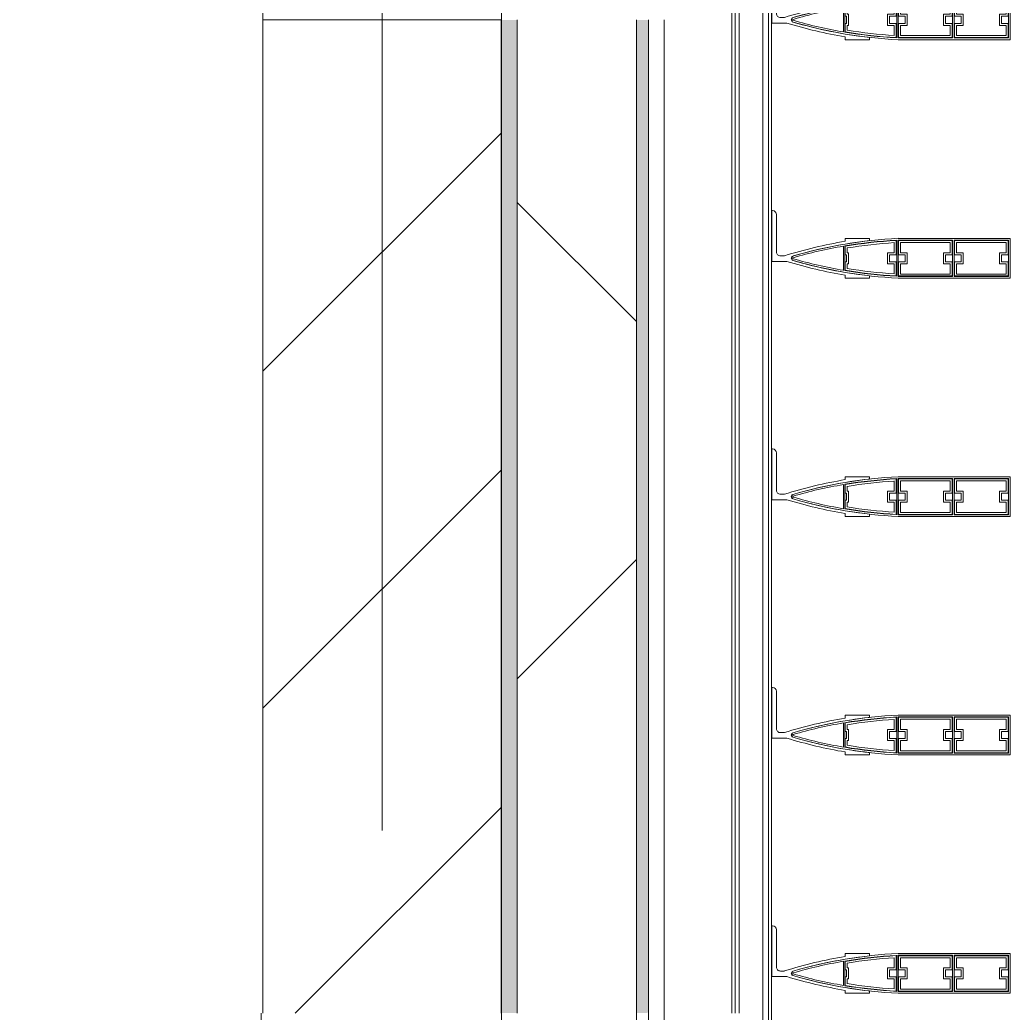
# Model space of a CAD drawing. Header units: millimetres. Extents: x 48966 to 155647, y -43515 to 26217.
# Drawn here: x 128476 to 129722, y -26883 to -25633 of the extents above; entities that cross this region are included whole.
import ezdxf

# ---------------------------------------------------------------- set-up
doc = ezdxf.new("R2010")
doc.units = ezdxf.units.MM
doc.linetypes.add('Осевые', pattern=[6350, 1270, -952.5, 3175, -952.5])
doc.linetypes.add('Сверху', pattern=[793.75, 476.25, -317.5])
for name, color, linetype, lineweight in [('Обобщенные модели', 7, 'Continuous', 9), ('Обобщенные модели-1', 7, 'Continuous', 18), ('Общие ребра', 7, 'Continuous', 9), ('Окна', 7, 'Continuous', 9), ('Окна-2', 7, 'Сверху', 9), ('Оси-2', 7, 'Осевые', 9), ('Перекрытия', 7, 'Continuous', 9), ('Стены', 7, 'Continuous', 9), ('Стены-1', 7, 'Continuous', 18), ('Штриховка разреза-1', 7, 'Continuous', 9)]:
    doc.layers.add(name, color=color, linetype=linetype, lineweight=lineweight)
pattern_1 = [(0, (0, 0), (812.8, 203.2), [67.056, -542.544, 67.056, -542.544, -3251.2]), (0, (0, 0), (812.8, 203.2), [-1219.2, 67.056, -1152.144, 67.056, -542.544, -1422.4]), (0, (0, 0), (812.8, 203.2), [-3048, 67.056, -339.344, 67.056, -948.944]), (120, (304.8, 101.6), (-582.37636, 602.30545), [67.056, -542.544, 67.056, -542.544, -3251.2]), (120, (304.8, 101.6), (-582.37636, 602.30545), [-1219.2, 67.056, -1152.144, 67.056, -542.544, -1422.4]), (120, (304.8, 101.6), (-582.37636, 602.30545), [-3048, 67.056, -339.344, 67.056, -948.944]), (240, (406.4, 508), (-230.42364, -805.50545), [67.056, -542.544, 67.056, -542.544, -3251.2]), (240, (406.4, 508), (-230.42364, -805.50545), [-1219.2, 67.056, -1152.144, 67.056, -542.544, -1422.4]), (240, (406.4, 508), (-230.42364, -805.50545), [-3048, 67.056, -339.344, 67.056, -948.944])]

# ---------------------------------------------------------------- blocks, each defined once
blk = doc.blocks.new('Обвязочная балка 1 - Обвязочная балка 1-1451838-План 5-го этажа на отм_ _12_600')
at = {"layer": 'Обобщенные модели'}
for p, q in [((129380.8, 11567.1), (129380.8, -26882.9)), ((129410.7, -26882.9), (129410.7, 11567.1))]:
    blk.add_line(p, q, dxfattribs=at)
blk.add_arc((124281.6, -26883.4), 5129.1, 270, 0.0062, dxfattribs=at)
at = {"layer": 'Обобщенные модели-1'}
for p, q in [((129371.6, 11567.1), (129371.6, -26882.9)), ((129375.6, -26882.9), (129375.6, 11567.1)), ((129417.6, 11567.1), (129417.6, -26882.9)), ((129421.6, -26882.9), (129421.6, 11567.1))]:
    blk.add_line(p, q, dxfattribs=at)
for radius in [5140, 5136]:
    blk.add_arc((124281.6, -26883.4), radius, 270, 0.0062, dxfattribs=at)
blk = doc.blocks.new('Профиль ламели450 - Профиль ламели-1589305-План 5-го этажа на отм_ _12_600')
at = {"layer": 'Обобщенные модели-1'}
for p, q in [((89806.9, 24507.1), (89806.9, 24366.2)), ((89856.9, 24507.1), (89806.9, 24507.1)), ((89809.1, 24436.5), (89809.1, 24504.9)), ((89809.1, 24504.9), (89854.7, 24504.9)), ((89827.4, 24504.4), (89809.6, 24504.4)), ((89809.6, 24504.4), (89809.6, 24437)), ((89812.1, 24439.5), (89812.1, 24501.9)), ((89812.1, 24501.9), (89824.9, 24501.9)), ((89824.9, 24501.9), (89824.9, 24493.5)), ((89827.4, 24496), (89827.4, 24504.4)), ((89854.2, 24504.4), (89836.3, 24504.4)), ((89836.3, 24504.4), (89836.3, 24496)), ((89838.8, 24493.5), (89838.8, 24501.9)), ((89838.8, 24501.9), (89851.7, 24501.9)), ((89851.7, 24501.9), (89851.7, 24439.5)), ((89854.2, 24437), (89854.2, 24504.4)), ((89854.7, 24504.9), (89854.7, 24436.5)), ((89856.9, 24366.2), (89856.9, 24507.1)), ((89824.9, 24493.5), (89838.8, 24493.5)), ((89836.3, 24496), (89827.4, 24496)), ((89824.9, 24439.5), (89812.1, 24439.5)), ((89838.8, 24447.9), (89824.9, 24447.9)), ((89824.9, 24447.9), (89824.9, 24439.5)), ((89827.4, 24437), (89827.4, 24445.4)), ((89827.4, 24445.4), (89836.3, 24445.4)), ((89836.3, 24445.4), (89836.3, 24437)), ((89838.8, 24439.5), (89838.8, 24447.9)), ((89851.7, 24439.5), (89838.8, 24439.5)), ((89854.7, 24436.5), (89809.1, 24436.5)), ((89809.1, 24434.6), (89854.7, 24434.6)), ((89809.1, 24366.2), (89809.1, 24434.6)), ((89809.6, 24437), (89827.4, 24437)), ((89827.4, 24434.1), (89809.6, 24434.1)), ((89809.6, 24434.1), (89809.6, 24366.7)), ((89812.1, 24369.2), (89812.1, 24431.6)), ((89812.1, 24431.6), (89824.9, 24431.6)), ((89824.9, 24431.6), (89824.9, 24423.2)), ((89827.4, 24425.7), (89827.4, 24434.1)), ((89836.3, 24425.7), (89827.4, 24425.7)), ((89836.3, 24437), (89854.2, 24437)), ((89854.2, 24434.1), (89836.3, 24434.1)), ((89836.3, 24434.1), (89836.3, 24425.7)), ((89838.8, 24423.2), (89838.8, 24431.6)), ((89838.8, 24431.6), (89851.7, 24431.6)), ((89851.7, 24431.6), (89851.7, 24369.2)), ((89854.2, 24366.7), (89854.2, 24434.1)), ((89854.7, 24434.6), (89854.7, 24366.2)), ((89824.9, 24423.2), (89838.8, 24423.2)), ((89838.8, 24377.6), (89824.9, 24377.6)), ((89824.9, 24377.6), (89824.9, 24369.2)), ((89827.4, 24366.7), (89827.4, 24375.1)), ((89827.4, 24375.1), (89836.3, 24375.1)), ((89836.3, 24375.1), (89836.3, 24366.7)), ((89838.8, 24369.2), (89838.8, 24377.6)), ((89854.7, 24366.2), (89809.1, 24366.2)), ((89809.1, 24364.3), (89854.6, 24364.3)), ((89809.6, 24366.7), (89827.4, 24366.7)), ((89827.4, 24363.8), (89809.6, 24363.8)), ((89824.9, 24369.2), (89812.1, 24369.2)), ((89827.4, 24355.4), (89827.4, 24363.8)), ((89836.3, 24366.7), (89854.2, 24366.7)), ((89854.2, 24363.8), (89836.3, 24363.8)), ((89836.3, 24363.8), (89836.3, 24355.4)), ((89851.7, 24369.2), (89838.8, 24369.2)), ((89812.2, 24361.3), (89824.9, 24361.3)), ((89824.9, 24361.3), (89824.9, 24352.9)), ((89824.9, 24352.9), (89838.8, 24352.9)), ((89836.3, 24355.4), (89827.4, 24355.4)), ((89838.8, 24352.9), (89838.8, 24361.3)), ((89838.8, 24361.3), (89851.5, 24361.3)), ((89809.8, 24330.1), (89806.9, 24330.1)), ((89806.9, 24330.1), (89806.9, 24299.7)), ((89856.8, 24330.1), (89853.9, 24330.1)), ((89856.8, 24299.7), (89856.8, 24330.1)), ((89824.9, 24302.2), (89818.9, 24302.2)), ((89838.8, 24303.5), (89824.9, 24303.5)), ((89824.9, 24303.5), (89824.9, 24302.2)), ((89827.4, 24299.7), (89827.4, 24301)), ((89827.4, 24301), (89836.3, 24301)), ((89836.3, 24301), (89836.3, 24299.7)), ((89838.8, 24302.2), (89838.8, 24303.5)), ((89844.8, 24302.2), (89838.8, 24302.2)), ((89806.9, 24299.7), (89810.5, 24299.7)), ((89847.4, 24299.2), (89816.3, 24299.2)), ((89816.6, 24297.3), (89847.1, 24297.3)), ((89816.8, 24299.7), (89827.4, 24299.7)), ((89836.3, 24299.7), (89846.9, 24299.7)), ((89853.2, 24299.7), (89856.8, 24299.7)), ((89835.9, 24207.1), (89835.9, 24226.3)), ((89823.9, 24213.1), (89776.9, 24213.1)), ((89828.9, 24223), (89828.9, 24218.1)), ((89771.9, 24208.1), (89771.9, 24207.1)), ((89771.9, 24207.1), (89835.9, 24207.1))]:
    blk.add_line(p, q, dxfattribs=at)
for centre, radius, start, end in [((90380.6, 24394.6), 574.5, 182.8338, 196.2258), ((90380.7, 24394.3), 572.3, 183.0109, 189.5715), ((90380.4, 24395.9), 571.8, 183.2193, 189.6867), ((89283.1, 24394.6), 574.5, 343.7742, 357.1662), ((89283.3, 24395.9), 571.8, 350.3133, 356.7807), ((89283, 24394.3), 572.3, 350.4285, 356.9891), ((90380.5, 24395.6), 569.3, 183.4571, 189.4457), ((89283.2, 24395.6), 569.3, 350.5543, 356.5429), ((90380.6, 24394.6), 574.5, 186.4465, 196.2576), ((89283.1, 24394.6), 574.5, 343.7424, 353.5535), ((90377.1, 24394.6), 574.5, 189.5084, 197.3712), ((90349, 24386.8), 539.8, 189.5428, 196.4344), ((89314.7, 24386.8), 539.8, 343.5656, 350.4572), ((89286.6, 24394.6), 574.5, 342.9661, 350.4916), ((89831.9, 24235.1), 3, 200, 340), ((89831.9, 24234.5), 2.84, 196.2576, 343.7424), ((89831.9, 24234.2), 0.645, 196.4344, 343.5656), ((89776.9, 24208.1), 5, 90, 180), ((89823.9, 24218.1), 5, 270, 0)]:
    blk.add_arc(centre, radius, start, end, dxfattribs=at)
blk = doc.blocks.new('Профиль ламели451 - Профиль ламели-1589569-План 5-го этажа на отм_ _12_600')
at = {"layer": 'Обобщенные модели-1'}
for p, q in [((89806.9, 24507.1), (89806.9, 24366.2)), ((89856.9, 24507.1), (89806.9, 24507.1)), ((89809.1, 24436.5), (89809.1, 24504.9)), ((89809.1, 24504.9), (89854.7, 24504.9)), ((89827.4, 24504.4), (89809.6, 24504.4)), ((89809.6, 24504.4), (89809.6, 24437)), ((89812.1, 24439.5), (89812.1, 24501.9)), ((89812.1, 24501.9), (89824.9, 24501.9)), ((89824.9, 24501.9), (89824.9, 24493.5)), ((89827.4, 24496), (89827.4, 24504.4)), ((89854.2, 24504.4), (89836.3, 24504.4)), ((89836.3, 24504.4), (89836.3, 24496)), ((89838.8, 24493.5), (89838.8, 24501.9)), ((89838.8, 24501.9), (89851.7, 24501.9)), ((89851.7, 24501.9), (89851.7, 24439.5)), ((89854.2, 24437), (89854.2, 24504.4)), ((89854.7, 24504.9), (89854.7, 24436.5)), ((89856.9, 24366.2), (89856.9, 24507.1)), ((89824.9, 24493.5), (89838.8, 24493.5)), ((89836.3, 24496), (89827.4, 24496)), ((89824.9, 24439.5), (89812.1, 24439.5)), ((89838.8, 24447.9), (89824.9, 24447.9)), ((89824.9, 24447.9), (89824.9, 24439.5)), ((89827.4, 24437), (89827.4, 24445.4)), ((89827.4, 24445.4), (89836.3, 24445.4)), ((89836.3, 24445.4), (89836.3, 24437)), ((89838.8, 24439.5), (89838.8, 24447.9)), ((89851.7, 24439.5), (89838.8, 24439.5)), ((89854.7, 24436.5), (89809.1, 24436.5)), ((89809.1, 24434.6), (89854.7, 24434.6)), ((89809.1, 24366.2), (89809.1, 24434.6)), ((89809.6, 24437), (89827.4, 24437)), ((89827.4, 24434.1), (89809.6, 24434.1)), ((89809.6, 24434.1), (89809.6, 24366.7)), ((89812.1, 24369.2), (89812.1, 24431.6)), ((89812.1, 24431.6), (89824.9, 24431.6)), ((89824.9, 24431.6), (89824.9, 24423.2)), ((89827.4, 24425.7), (89827.4, 24434.1)), ((89836.3, 24425.7), (89827.4, 24425.7)), ((89836.3, 24437), (89854.2, 24437)), ((89854.2, 24434.1), (89836.3, 24434.1)), ((89836.3, 24434.1), (89836.3, 24425.7)), ((89838.8, 24423.2), (89838.8, 24431.6)), ((89838.8, 24431.6), (89851.7, 24431.6)), ((89851.7, 24431.6), (89851.7, 24369.2)), ((89854.2, 24366.7), (89854.2, 24434.1)), ((89854.7, 24434.6), (89854.7, 24366.2)), ((89824.9, 24423.2), (89838.8, 24423.2)), ((89838.8, 24377.6), (89824.9, 24377.6)), ((89824.9, 24377.6), (89824.9, 24369.2)), ((89827.4, 24366.7), (89827.4, 24375.1)), ((89827.4, 24375.1), (89836.3, 24375.1)), ((89836.3, 24375.1), (89836.3, 24366.7)), ((89838.8, 24369.2), (89838.8, 24377.6)), ((89854.7, 24366.2), (89809.1, 24366.2)), ((89809.1, 24364.3), (89854.6, 24364.3)), ((89809.6, 24366.7), (89827.4, 24366.7)), ((89827.4, 24363.8), (89809.6, 24363.8)), ((89824.9, 24369.2), (89812.1, 24369.2)), ((89827.4, 24355.4), (89827.4, 24363.8)), ((89836.3, 24366.7), (89854.2, 24366.7)), ((89854.2, 24363.8), (89836.3, 24363.8)), ((89836.3, 24363.8), (89836.3, 24355.4)), ((89851.7, 24369.2), (89838.8, 24369.2)), ((89812.2, 24361.3), (89824.9, 24361.3)), ((89824.9, 24361.3), (89824.9, 24352.9)), ((89824.9, 24352.9), (89838.8, 24352.9)), ((89836.3, 24355.4), (89827.4, 24355.4)), ((89838.8, 24352.9), (89838.8, 24361.3)), ((89838.8, 24361.3), (89851.5, 24361.3)), ((89809.8, 24330.1), (89806.9, 24330.1)), ((89806.9, 24330.1), (89806.9, 24299.7)), ((89856.8, 24330.1), (89853.9, 24330.1)), ((89856.8, 24299.7), (89856.8, 24330.1)), ((89824.9, 24302.2), (89818.9, 24302.2)), ((89838.8, 24303.5), (89824.9, 24303.5)), ((89824.9, 24303.5), (89824.9, 24302.2)), ((89827.4, 24299.7), (89827.4, 24301)), ((89827.4, 24301), (89836.3, 24301)), ((89836.3, 24301), (89836.3, 24299.7)), ((89838.8, 24302.2), (89838.8, 24303.5)), ((89844.8, 24302.2), (89838.8, 24302.2)), ((89806.9, 24299.7), (89810.5, 24299.7)), ((89847.4, 24299.2), (89816.3, 24299.2)), ((89816.6, 24297.3), (89847.1, 24297.3)), ((89816.8, 24299.7), (89827.4, 24299.7)), ((89836.3, 24299.7), (89846.9, 24299.7)), ((89853.2, 24299.7), (89856.8, 24299.7)), ((89835.9, 24207.1), (89835.9, 24226.3)), ((89823.9, 24213.1), (89776.9, 24213.1)), ((89828.9, 24223), (89828.9, 24218.1)), ((89771.9, 24208.1), (89771.9, 24207.1)), ((89771.9, 24207.1), (89835.9, 24207.1))]:
    blk.add_line(p, q, dxfattribs=at)
for centre, radius, start, end in [((90380.6, 24394.6), 574.5, 182.8338, 196.2258), ((90380.7, 24394.3), 572.3, 183.0109, 189.5715), ((90380.4, 24395.9), 571.8, 183.2193, 189.6867), ((89283.1, 24394.6), 574.5, 343.7742, 357.1662), ((89283.3, 24395.9), 571.8, 350.3133, 356.7807), ((89283, 24394.3), 572.3, 350.4285, 356.9891), ((90380.5, 24395.6), 569.3, 183.4571, 189.4457), ((89283.2, 24395.6), 569.3, 350.5543, 356.5429), ((90380.6, 24394.6), 574.5, 186.4465, 196.2576), ((89283.1, 24394.6), 574.5, 343.7424, 353.5535), ((90377.1, 24394.6), 574.5, 189.5084, 197.3712), ((90349, 24386.8), 539.8, 189.5428, 196.4344), ((89314.7, 24386.8), 539.8, 343.5656, 350.4572), ((89286.6, 24394.6), 574.5, 342.9661, 350.4916), ((89831.9, 24235.1), 3, 200, 340), ((89831.9, 24234.5), 2.84, 196.2576, 343.7424), ((89831.9, 24234.2), 0.645, 196.4344, 343.5656), ((89776.9, 24208.1), 5, 90, 180), ((89823.9, 24218.1), 5, 270, 0)]:
    blk.add_arc(centre, radius, start, end, dxfattribs=at)
blk = doc.blocks.new('Профиль ламели452 - Профиль ламели-1589833-План 5-го этажа на отм_ _12_600')
at = {"layer": 'Обобщенные модели-1'}
for p, q in [((89806.9, 24507.1), (89806.9, 24366.2)), ((89856.9, 24507.1), (89806.9, 24507.1)), ((89809.1, 24436.5), (89809.1, 24504.9)), ((89809.1, 24504.9), (89854.7, 24504.9)), ((89827.4, 24504.4), (89809.6, 24504.4)), ((89809.6, 24504.4), (89809.6, 24437)), ((89812.1, 24439.5), (89812.1, 24501.9)), ((89812.1, 24501.9), (89824.9, 24501.9)), ((89824.9, 24501.9), (89824.9, 24493.5)), ((89827.4, 24496), (89827.4, 24504.4)), ((89854.2, 24504.4), (89836.3, 24504.4)), ((89836.3, 24504.4), (89836.3, 24496)), ((89838.8, 24493.5), (89838.8, 24501.9)), ((89838.8, 24501.9), (89851.7, 24501.9)), ((89851.7, 24501.9), (89851.7, 24439.5)), ((89854.2, 24437), (89854.2, 24504.4)), ((89854.7, 24504.9), (89854.7, 24436.5)), ((89856.9, 24366.2), (89856.9, 24507.1)), ((89824.9, 24493.5), (89838.8, 24493.5)), ((89836.3, 24496), (89827.4, 24496)), ((89824.9, 24439.5), (89812.1, 24439.5)), ((89838.8, 24447.9), (89824.9, 24447.9)), ((89824.9, 24447.9), (89824.9, 24439.5)), ((89827.4, 24437), (89827.4, 24445.4)), ((89827.4, 24445.4), (89836.3, 24445.4)), ((89836.3, 24445.4), (89836.3, 24437)), ((89838.8, 24439.5), (89838.8, 24447.9)), ((89851.7, 24439.5), (89838.8, 24439.5)), ((89854.7, 24436.5), (89809.1, 24436.5)), ((89809.1, 24434.6), (89854.7, 24434.6)), ((89809.1, 24366.2), (89809.1, 24434.6)), ((89809.6, 24437), (89827.4, 24437)), ((89827.4, 24434.1), (89809.6, 24434.1)), ((89809.6, 24434.1), (89809.6, 24366.7)), ((89812.1, 24369.2), (89812.1, 24431.6)), ((89812.1, 24431.6), (89824.9, 24431.6)), ((89824.9, 24431.6), (89824.9, 24423.2)), ((89827.4, 24425.7), (89827.4, 24434.1)), ((89836.3, 24425.7), (89827.4, 24425.7)), ((89836.3, 24437), (89854.2, 24437)), ((89854.2, 24434.1), (89836.3, 24434.1)), ((89836.3, 24434.1), (89836.3, 24425.7)), ((89838.8, 24423.2), (89838.8, 24431.6)), ((89838.8, 24431.6), (89851.7, 24431.6)), ((89851.7, 24431.6), (89851.7, 24369.2)), ((89854.2, 24366.7), (89854.2, 24434.1)), ((89854.7, 24434.6), (89854.7, 24366.2)), ((89824.9, 24423.2), (89838.8, 24423.2)), ((89838.8, 24377.6), (89824.9, 24377.6)), ((89824.9, 24377.6), (89824.9, 24369.2)), ((89827.4, 24366.7), (89827.4, 24375.1)), ((89827.4, 24375.1), (89836.3, 24375.1)), ((89836.3, 24375.1), (89836.3, 24366.7)), ((89838.8, 24369.2), (89838.8, 24377.6)), ((89854.7, 24366.2), (89809.1, 24366.2)), ((89809.1, 24364.3), (89854.6, 24364.3)), ((89809.6, 24366.7), (89827.4, 24366.7)), ((89827.4, 24363.8), (89809.6, 24363.8)), ((89824.9, 24369.2), (89812.1, 24369.2)), ((89827.4, 24355.4), (89827.4, 24363.8)), ((89836.3, 24366.7), (89854.2, 24366.7)), ((89854.2, 24363.8), (89836.3, 24363.8)), ((89836.3, 24363.8), (89836.3, 24355.4)), ((89851.7, 24369.2), (89838.8, 24369.2)), ((89812.2, 24361.3), (89824.9, 24361.3)), ((89824.9, 24361.3), (89824.9, 24352.9)), ((89824.9, 24352.9), (89838.8, 24352.9)), ((89836.3, 24355.4), (89827.4, 24355.4)), ((89838.8, 24352.9), (89838.8, 24361.3)), ((89838.8, 24361.3), (89851.5, 24361.3)), ((89809.8, 24330.1), (89806.9, 24330.1)), ((89806.9, 24330.1), (89806.9, 24299.7)), ((89856.8, 24330.1), (89853.9, 24330.1)), ((89856.8, 24299.7), (89856.8, 24330.1)), ((89824.9, 24302.2), (89818.9, 24302.2)), ((89838.8, 24303.5), (89824.9, 24303.5)), ((89824.9, 24303.5), (89824.9, 24302.2)), ((89827.4, 24299.7), (89827.4, 24301)), ((89827.4, 24301), (89836.3, 24301)), ((89836.3, 24301), (89836.3, 24299.7)), ((89838.8, 24302.2), (89838.8, 24303.5)), ((89844.8, 24302.2), (89838.8, 24302.2)), ((89806.9, 24299.7), (89810.5, 24299.7)), ((89847.4, 24299.2), (89816.3, 24299.2)), ((89816.6, 24297.3), (89847.1, 24297.3)), ((89816.8, 24299.7), (89827.4, 24299.7)), ((89836.3, 24299.7), (89846.9, 24299.7)), ((89853.2, 24299.7), (89856.8, 24299.7)), ((89835.9, 24207.1), (89835.9, 24226.3)), ((89823.9, 24213.1), (89776.9, 24213.1)), ((89828.9, 24223), (89828.9, 24218.1)), ((89771.9, 24208.1), (89771.9, 24207.1)), ((89771.9, 24207.1), (89835.9, 24207.1))]:
    blk.add_line(p, q, dxfattribs=at)
for centre, radius, start, end in [((90380.6, 24394.6), 574.5, 182.8338, 196.2258), ((90380.7, 24394.3), 572.3, 183.0109, 189.5715), ((90380.4, 24395.9), 571.8, 183.2193, 189.6867), ((89283.1, 24394.6), 574.5, 343.7742, 357.1662), ((89283.3, 24395.9), 571.8, 350.3133, 356.7807), ((89283, 24394.3), 572.3, 350.4285, 356.9891), ((90380.5, 24395.6), 569.3, 183.4571, 189.4457), ((89283.2, 24395.6), 569.3, 350.5543, 356.5429), ((90380.6, 24394.6), 574.5, 186.4465, 196.2576), ((89283.1, 24394.6), 574.5, 343.7424, 353.5535), ((90377.1, 24394.6), 574.5, 189.5084, 197.3712), ((90349, 24386.8), 539.8, 189.5428, 196.4344), ((89314.7, 24386.8), 539.8, 343.5656, 350.4572), ((89286.6, 24394.6), 574.5, 342.9661, 350.4916), ((89831.9, 24235.1), 3, 200, 340), ((89831.9, 24234.5), 2.84, 196.2576, 343.7424), ((89831.9, 24234.2), 0.645, 196.4344, 343.5656), ((89776.9, 24208.1), 5, 90, 180), ((89823.9, 24218.1), 5, 270, 0)]:
    blk.add_arc(centre, radius, start, end, dxfattribs=at)
blk = doc.blocks.new('Профиль ламели453 - Профиль ламели-1590097-План 5-го этажа на отм_ _12_600')
at = {"layer": 'Обобщенные модели-1'}
for p, q in [((89806.9, 24507.1), (89806.9, 24366.2)), ((89856.9, 24507.1), (89806.9, 24507.1)), ((89809.1, 24436.5), (89809.1, 24504.9)), ((89809.1, 24504.9), (89854.7, 24504.9)), ((89827.4, 24504.4), (89809.6, 24504.4)), ((89809.6, 24504.4), (89809.6, 24437)), ((89812.1, 24439.5), (89812.1, 24501.9)), ((89812.1, 24501.9), (89824.9, 24501.9)), ((89824.9, 24501.9), (89824.9, 24493.5)), ((89827.4, 24496), (89827.4, 24504.4)), ((89854.2, 24504.4), (89836.3, 24504.4)), ((89836.3, 24504.4), (89836.3, 24496)), ((89838.8, 24493.5), (89838.8, 24501.9)), ((89838.8, 24501.9), (89851.7, 24501.9)), ((89851.7, 24501.9), (89851.7, 24439.5)), ((89854.2, 24437), (89854.2, 24504.4)), ((89854.7, 24504.9), (89854.7, 24436.5)), ((89856.9, 24366.2), (89856.9, 24507.1)), ((89824.9, 24493.5), (89838.8, 24493.5)), ((89836.3, 24496), (89827.4, 24496)), ((89824.9, 24439.5), (89812.1, 24439.5)), ((89838.8, 24447.9), (89824.9, 24447.9)), ((89824.9, 24447.9), (89824.9, 24439.5)), ((89827.4, 24437), (89827.4, 24445.4)), ((89827.4, 24445.4), (89836.3, 24445.4)), ((89836.3, 24445.4), (89836.3, 24437)), ((89838.8, 24439.5), (89838.8, 24447.9)), ((89851.7, 24439.5), (89838.8, 24439.5)), ((89854.7, 24436.5), (89809.1, 24436.5)), ((89809.1, 24434.6), (89854.7, 24434.6)), ((89809.1, 24366.2), (89809.1, 24434.6)), ((89809.6, 24437), (89827.4, 24437)), ((89827.4, 24434.1), (89809.6, 24434.1)), ((89809.6, 24434.1), (89809.6, 24366.7)), ((89812.1, 24369.2), (89812.1, 24431.6)), ((89812.1, 24431.6), (89824.9, 24431.6)), ((89824.9, 24431.6), (89824.9, 24423.2)), ((89827.4, 24425.7), (89827.4, 24434.1)), ((89836.3, 24425.7), (89827.4, 24425.7)), ((89836.3, 24437), (89854.2, 24437)), ((89854.2, 24434.1), (89836.3, 24434.1)), ((89836.3, 24434.1), (89836.3, 24425.7)), ((89838.8, 24423.2), (89838.8, 24431.6)), ((89838.8, 24431.6), (89851.7, 24431.6)), ((89851.7, 24431.6), (89851.7, 24369.2)), ((89854.2, 24366.7), (89854.2, 24434.1)), ((89854.7, 24434.6), (89854.7, 24366.2)), ((89824.9, 24423.2), (89838.8, 24423.2)), ((89838.8, 24377.6), (89824.9, 24377.6)), ((89824.9, 24377.6), (89824.9, 24369.2)), ((89827.4, 24366.7), (89827.4, 24375.1)), ((89827.4, 24375.1), (89836.3, 24375.1)), ((89836.3, 24375.1), (89836.3, 24366.7)), ((89838.8, 24369.2), (89838.8, 24377.6)), ((89854.7, 24366.2), (89809.1, 24366.2)), ((89809.1, 24364.3), (89854.6, 24364.3)), ((89809.6, 24366.7), (89827.4, 24366.7)), ((89827.4, 24363.8), (89809.6, 24363.8)), ((89824.9, 24369.2), (89812.1, 24369.2)), ((89827.4, 24355.4), (89827.4, 24363.8)), ((89836.3, 24366.7), (89854.2, 24366.7)), ((89854.2, 24363.8), (89836.3, 24363.8)), ((89836.3, 24363.8), (89836.3, 24355.4)), ((89851.7, 24369.2), (89838.8, 24369.2)), ((89812.2, 24361.3), (89824.9, 24361.3)), ((89824.9, 24361.3), (89824.9, 24352.9)), ((89824.9, 24352.9), (89838.8, 24352.9)), ((89836.3, 24355.4), (89827.4, 24355.4)), ((89838.8, 24352.9), (89838.8, 24361.3)), ((89838.8, 24361.3), (89851.5, 24361.3)), ((89809.8, 24330.1), (89806.9, 24330.1)), ((89806.9, 24330.1), (89806.9, 24299.7)), ((89856.8, 24330.1), (89853.9, 24330.1)), ((89856.8, 24299.7), (89856.8, 24330.1)), ((89824.9, 24302.2), (89818.9, 24302.2)), ((89838.8, 24303.5), (89824.9, 24303.5)), ((89824.9, 24303.5), (89824.9, 24302.2)), ((89827.4, 24299.7), (89827.4, 24301)), ((89827.4, 24301), (89836.3, 24301)), ((89836.3, 24301), (89836.3, 24299.7)), ((89838.8, 24302.2), (89838.8, 24303.5)), ((89844.8, 24302.2), (89838.8, 24302.2)), ((89806.9, 24299.7), (89810.5, 24299.7)), ((89847.4, 24299.2), (89816.3, 24299.2)), ((89816.6, 24297.3), (89847.1, 24297.3)), ((89816.8, 24299.7), (89827.4, 24299.7)), ((89836.3, 24299.7), (89846.9, 24299.7)), ((89853.2, 24299.7), (89856.8, 24299.7)), ((89835.9, 24207.1), (89835.9, 24226.3)), ((89823.9, 24213.1), (89776.9, 24213.1)), ((89828.9, 24223), (89828.9, 24218.1)), ((89771.9, 24208.1), (89771.9, 24207.1)), ((89771.9, 24207.1), (89835.9, 24207.1))]:
    blk.add_line(p, q, dxfattribs=at)
for centre, radius, start, end in [((90380.6, 24394.6), 574.5, 182.8338, 196.2258), ((90380.7, 24394.3), 572.3, 183.0109, 189.5715), ((90380.4, 24395.9), 571.8, 183.2193, 189.6867), ((89283.1, 24394.6), 574.5, 343.7742, 357.1662), ((89283.3, 24395.9), 571.8, 350.3133, 356.7807), ((89283, 24394.3), 572.3, 350.4285, 356.9891), ((90380.5, 24395.6), 569.3, 183.4571, 189.4457), ((89283.2, 24395.6), 569.3, 350.5543, 356.5429), ((90380.6, 24394.6), 574.5, 186.4465, 196.2576), ((89283.1, 24394.6), 574.5, 343.7424, 353.5535), ((90377.1, 24394.6), 574.5, 189.5084, 197.3712), ((90349, 24386.8), 539.8, 189.5428, 196.4344), ((89314.7, 24386.8), 539.8, 343.5656, 350.4572), ((89286.6, 24394.6), 574.5, 342.9661, 350.4916), ((89831.9, 24235.1), 3, 200, 340), ((89831.9, 24234.5), 2.84, 196.2576, 343.7424), ((89831.9, 24234.2), 0.645, 196.4344, 343.5656), ((89776.9, 24208.1), 5, 90, 180), ((89823.9, 24218.1), 5, 270, 0)]:
    blk.add_arc(centre, radius, start, end, dxfattribs=at)
blk = doc.blocks.new('Профиль ламели454 - Профиль ламели-1590361-План 5-го этажа на отм_ _12_600')
at = {"layer": 'Обобщенные модели-1'}
for p, q in [((89806.9, 24507.1), (89806.9, 24366.2)), ((89856.9, 24507.1), (89806.9, 24507.1)), ((89809.1, 24436.5), (89809.1, 24504.9)), ((89809.1, 24504.9), (89854.7, 24504.9)), ((89827.4, 24504.4), (89809.6, 24504.4)), ((89809.6, 24504.4), (89809.6, 24437)), ((89812.1, 24439.5), (89812.1, 24501.9)), ((89812.1, 24501.9), (89824.9, 24501.9)), ((89824.9, 24501.9), (89824.9, 24493.5)), ((89827.4, 24496), (89827.4, 24504.4)), ((89854.2, 24504.4), (89836.3, 24504.4)), ((89836.3, 24504.4), (89836.3, 24496)), ((89838.8, 24493.5), (89838.8, 24501.9)), ((89838.8, 24501.9), (89851.7, 24501.9)), ((89851.7, 24501.9), (89851.7, 24439.5)), ((89854.2, 24437), (89854.2, 24504.4)), ((89854.7, 24504.9), (89854.7, 24436.5)), ((89856.9, 24366.2), (89856.9, 24507.1)), ((89824.9, 24493.5), (89838.8, 24493.5)), ((89836.3, 24496), (89827.4, 24496)), ((89824.9, 24439.5), (89812.1, 24439.5)), ((89838.8, 24447.9), (89824.9, 24447.9)), ((89824.9, 24447.9), (89824.9, 24439.5)), ((89827.4, 24437), (89827.4, 24445.4)), ((89827.4, 24445.4), (89836.3, 24445.4)), ((89836.3, 24445.4), (89836.3, 24437)), ((89838.8, 24439.5), (89838.8, 24447.9)), ((89851.7, 24439.5), (89838.8, 24439.5)), ((89854.7, 24436.5), (89809.1, 24436.5)), ((89809.1, 24434.6), (89854.7, 24434.6)), ((89809.1, 24366.2), (89809.1, 24434.6)), ((89809.6, 24437), (89827.4, 24437)), ((89827.4, 24434.1), (89809.6, 24434.1)), ((89809.6, 24434.1), (89809.6, 24366.7)), ((89812.1, 24369.2), (89812.1, 24431.6)), ((89812.1, 24431.6), (89824.9, 24431.6)), ((89824.9, 24431.6), (89824.9, 24423.2)), ((89827.4, 24425.7), (89827.4, 24434.1)), ((89836.3, 24425.7), (89827.4, 24425.7)), ((89836.3, 24437), (89854.2, 24437)), ((89854.2, 24434.1), (89836.3, 24434.1)), ((89836.3, 24434.1), (89836.3, 24425.7)), ((89838.8, 24423.2), (89838.8, 24431.6)), ((89838.8, 24431.6), (89851.7, 24431.6)), ((89851.7, 24431.6), (89851.7, 24369.2)), ((89854.2, 24366.7), (89854.2, 24434.1)), ((89854.7, 24434.6), (89854.7, 24366.2)), ((89824.9, 24423.2), (89838.8, 24423.2)), ((89838.8, 24377.6), (89824.9, 24377.6)), ((89824.9, 24377.6), (89824.9, 24369.2)), ((89827.4, 24366.7), (89827.4, 24375.1)), ((89827.4, 24375.1), (89836.3, 24375.1)), ((89836.3, 24375.1), (89836.3, 24366.7)), ((89838.8, 24369.2), (89838.8, 24377.6)), ((89854.7, 24366.2), (89809.1, 24366.2)), ((89809.1, 24364.3), (89854.6, 24364.3)), ((89809.6, 24366.7), (89827.4, 24366.7)), ((89827.4, 24363.8), (89809.6, 24363.8)), ((89824.9, 24369.2), (89812.1, 24369.2)), ((89827.4, 24355.4), (89827.4, 24363.8)), ((89836.3, 24366.7), (89854.2, 24366.7)), ((89854.2, 24363.8), (89836.3, 24363.8)), ((89836.3, 24363.8), (89836.3, 24355.4)), ((89851.7, 24369.2), (89838.8, 24369.2)), ((89812.2, 24361.3), (89824.9, 24361.3)), ((89824.9, 24361.3), (89824.9, 24352.9)), ((89824.9, 24352.9), (89838.8, 24352.9)), ((89836.3, 24355.4), (89827.4, 24355.4)), ((89838.8, 24352.9), (89838.8, 24361.3)), ((89838.8, 24361.3), (89851.5, 24361.3)), ((89809.8, 24330.1), (89806.9, 24330.1)), ((89806.9, 24330.1), (89806.9, 24299.7)), ((89856.8, 24330.1), (89853.9, 24330.1)), ((89856.8, 24299.7), (89856.8, 24330.1)), ((89824.9, 24302.2), (89818.9, 24302.2)), ((89838.8, 24303.5), (89824.9, 24303.5)), ((89824.9, 24303.5), (89824.9, 24302.2)), ((89827.4, 24299.7), (89827.4, 24301)), ((89827.4, 24301), (89836.3, 24301)), ((89836.3, 24301), (89836.3, 24299.7)), ((89838.8, 24302.2), (89838.8, 24303.5)), ((89844.8, 24302.2), (89838.8, 24302.2)), ((89806.9, 24299.7), (89810.5, 24299.7)), ((89847.4, 24299.2), (89816.3, 24299.2)), ((89816.6, 24297.3), (89847.1, 24297.3)), ((89816.8, 24299.7), (89827.4, 24299.7)), ((89836.3, 24299.7), (89846.9, 24299.7)), ((89853.2, 24299.7), (89856.8, 24299.7)), ((89835.9, 24207.1), (89835.9, 24226.3)), ((89823.9, 24213.1), (89776.9, 24213.1)), ((89828.9, 24223), (89828.9, 24218.1)), ((89771.9, 24208.1), (89771.9, 24207.1)), ((89771.9, 24207.1), (89835.9, 24207.1))]:
    blk.add_line(p, q, dxfattribs=at)
for centre, radius, start, end in [((90380.6, 24394.6), 574.5, 182.8338, 196.2258), ((90380.7, 24394.3), 572.3, 183.0109, 189.5715), ((90380.4, 24395.9), 571.8, 183.2193, 189.6867), ((89283.1, 24394.6), 574.5, 343.7742, 357.1662), ((89283.3, 24395.9), 571.8, 350.3133, 356.7807), ((89283, 24394.3), 572.3, 350.4285, 356.9891), ((90380.5, 24395.6), 569.3, 183.4571, 189.4457), ((89283.2, 24395.6), 569.3, 350.5543, 356.5429), ((90380.6, 24394.6), 574.5, 186.4465, 196.2576), ((89283.1, 24394.6), 574.5, 343.7424, 353.5535), ((90377.1, 24394.6), 574.5, 189.5084, 197.3712), ((90349, 24386.8), 539.8, 189.5428, 196.4344), ((89314.7, 24386.8), 539.8, 343.5656, 350.4572), ((89286.6, 24394.6), 574.5, 342.9661, 350.4916), ((89831.9, 24235.1), 3, 200, 340), ((89831.9, 24234.5), 2.84, 196.2576, 343.7424), ((89831.9, 24234.2), 0.645, 196.4344, 343.5656), ((89776.9, 24208.1), 5, 90, 180), ((89823.9, 24218.1), 5, 270, 0)]:
    blk.add_arc(centre, radius, start, end, dxfattribs=at)
blk = doc.blocks.new('M_Окно-Квадратный проем - 1200 x 1800 mm-1796776-План 5-го этажа на отм_ _12_600')
at = {"layer": 'Окна'}
for p, q in [((-608.2, -150), (-608.2, 150)), ((591.8, 150), (591.8, -150))]:
    blk.add_line(p, q, dxfattribs=at)
at = {"layer": 'Окна-2'}
for p, q in [((-608.2, 150), (591.8, 150)), ((591.8, -150), (-608.2, -150))]:
    blk.add_line(p, q, dxfattribs=at)

msp = doc.modelspace()

# ---------------------------------------------------------------- hatches: boundary and pattern name
at = {"layer": 'Штриховка разреза-1'}
h = msp.add_hatch(dxfattribs=at)
h.set_pattern_fill('FP_8', color=256, style=0, pattern_type=2)
h.set_pattern_definition(pattern_1)
h.paths.add_polyline_path([(129101.5, -26882.9), (129101.5, -25632.9), (129081.5, -25632.9), (129081.5, -26882.9)], flags=0)
h.paths.add_polyline_path([(129101.5, -24432.9), (129101.5, -23232.9), (129081.5, -23232.9), (129081.5, -24432.9)], flags=0)
h.paths.add_polyline_path([(129101.5, -22032.9), (129101.5, -17232.9), (129081.5, -17232.9), (129081.5, -22032.9)], flags=0)
h.paths.add_polyline_path([(129101.5, -16032.9), (129101.5, 9767.1), (129081.5, 9767.1), (129081.5, -16032.9)], flags=0)
h.paths.add_polyline_path([(129081.5, 10967.1), (129101.5, 10967.1), (129101.5, 11593.3), (129081.5, 11593.3), (129081.5, 11127.6)], flags=0)
h = msp.add_hatch(dxfattribs=at)
h.set_pattern_fill('FP_9', color=256, style=0, pattern_type=2)
h.set_pattern_definition([(45, (0, 0), (-707.107, 707.107), []), (135, (0, 0), (-707.107, -707.107), [])])
h.paths.add_polyline_path([(129101.5, -26882.9), (129251.5, -26882.4), (129251.5, -25632.9), (129101.5, -25632.9), (129101.5, -26882.4)], flags=0)
h.paths.add_polyline_path([(129216.5, -24432.9), (129251.5, -24432.9), (129251.5, -23232.9), (129101.5, -23232.9), (129101.5, -24432.9)], flags=0)
h.paths.add_polyline_path([(129216.5, -22032.9), (129251.5, -22032.9), (129251.5, -17232.9), (129101.5, -17232.9), (129101.5, -22032.9)], flags=0)
h.paths.add_polyline_path([(129101.5, -16032.9), (129251.5, -16032.9), (129251.5, 9767.1), (129101.5, 9767.1), (129101.5, -15950.7)], flags=0)
h.paths.add_polyline_path([(129101.5, 10967.1), (129251.5, 10967.1), (129251.5, 11593.3), (129101.5, 11593.3), (129101.5, 11127.6)], flags=0)
h = msp.add_hatch(dxfattribs=at)
h.set_pattern_fill('FP_8', color=256, style=0, pattern_type=2)
h.set_pattern_definition(pattern_1)
h.paths.add_polyline_path([(129258.7, -26882.9), (129266.5, -26882.4), (129266.5, -25632.9), (129251.5, -25632.9), (129251.5, -26882.9)], flags=0)
h.paths.add_polyline_path([(129251.5, -24432.9), (129266.5, -24432.9), (129266.5, -23232.9), (129251.5, -23232.9), (129251.5, -24421.4)], flags=0)
h.paths.add_polyline_path([(129251.5, -22032.9), (129266.5, -22032.9), (129266.5, -17232.9), (129251.5, -17232.9), (129251.5, -21960.3)], flags=0)
h.paths.add_polyline_path([(129251.5, -16032.9), (129266.5, -16032.9), (129266.5, 9767.1), (129251.5, 9767.1), (129251.5, -15944.3)], flags=0)
h.paths.add_polyline_path([(129251.5, 10967.1), (129266.5, 10967.1), (129266.5, 11593.3), (129251.5, 11593.3), (129251.5, 11127.6)], flags=0)
h = msp.add_hatch(dxfattribs=at)
h.set_pattern_fill('FP_2', color=256, style=0, pattern_type=2)
h.set_pattern_definition([(45, (0, 0), (-424.264, 424.264), [600, -100, 20, -100]), (45, (0, 424), (-424.264, 424.264), [])])
h.paths.add_polyline_path([(129081.6, -26882.9), (129081.6, -25632.9), (128781.6, -25632.9), (128781.6, -26882.9), (129050.4, -26882.9)], flags=0)
h.paths.add_polyline_path([(128781.6, -24432.9), (129081.6, -24432.9), (129081.6, -23232.9), (128781.6, -23232.9), (128781.6, -24421.4)], flags=0)
h.paths.add_polyline_path([(128781.6, -22032.9), (129081.6, -22032.9), (129081.6, -17232.9), (128781.6, -17232.9), (128781.6, -21139.9)], flags=0)
h.paths.add_polyline_path([(129050.4, -16032.9), (129081.6, -16032.9), (129081.6, 9767.1), (128781.6, 9767.1), (128781.6, -16032.9)], flags=0)
h.paths.add_polyline_path([(128781.6, 10967.1), (129081.6, 10967.1), (129081.6, 11567.1), (128781.6, 11567.1)], flags=0)
h = msp.add_hatch(dxfattribs=at)
h.set_pattern_fill('FP_8', color=256, style=0, pattern_type=2)
h.set_pattern_definition(pattern_1)
h.paths.add_polyline_path([(124229.4, -31702.6), (124469.3, -31699.1), (124693.6, -31685.3), (124924.5, -31659.8), (125154, -31623.3), (125381.4, -31575.8), (125606.3, -31517.3), (125828.1, -31448.1), (126046.3, -31368.2), (126302.6, -31257.7), (126469.8, -31177.5), (126674.3, -31067.1), (126873.1, -30946.9), (127065.9, -30817.3), (127252.3, -30678.6), (127238, -30664.3), (127052.5, -30802.3), (126860.5, -30931.2), (126662.6, -31050.7), (126459.1, -31160.5), (126250.6, -31260.4), (126037.6, -31350.2), (125820.4, -31429.6), (125599.7, -31498.4), (125375.9, -31556.5), (125149.6, -31603.8), (124885.8, -31644), (124691.4, -31665.4), (124460.7, -31679.6), (124229.5, -31682.9)], flags=0)
h.paths.add_polyline_path([(128097.9, -29827.1), (128250.2, -29617), (128355.7, -29458.5), (128471.5, -29265.5), (128578.1, -29067.4), (128559.1, -29060.6), (128453.4, -29256.7), (128338.8, -29447.8), (128215.4, -29633.3), (128083.6, -29812.9)], flags=0)
h.paths.add_polyline_path([(128984.6, -27938.4), (129030.8, -27702.8), (129059.3, -27519.5), (129082.8, -27308), (129096.8, -27095.6), (129101.5, -26882.9), (129081.5, -26882.9), (129076.9, -27094.2), (129062.9, -27305.2), (129039.7, -27515.4), (129007.2, -27724.3), (128965.6, -27931.5)], flags=0)

# ---------------------------------------------------------------- linework, layer by layer
at = {"layer": 'Общие ребра'}
for p, q in [((128781.6, -25632.9), (128781.6, -26882.9)), ((129101.5, -26882.9), (129101.5, -25632.9)), ((129251.5, -26882.9), (129251.5, -25632.9)), ((129266.5, -26882.9), (129266.5, -25632.9))]:
    msp.add_line(p, q, dxfattribs=at)
for radius, start in [(4970.1, 347.134), (4985.1, 347.113)]:
    msp.add_arc((124281.5, -26882.9), radius, start, 360, dxfattribs=at)
at = {"layer": 'Оси-2'}
msp.add_line((128931.6, 25417.1), (128931.6, -41737.8), dxfattribs=at)
at = {"layer": 'Перекрытия'}
msp.add_line((128781.6, -26882.9), (128781.6, -20132.9), dxfattribs=at)
at = {"layer": 'Стены'}
for p, q in [((129081.6, -24432.9), (129081.6, -25632.9)), ((129081.6, -25632.9), (128781.6, -25632.9))]:
    msp.add_line(p, q, dxfattribs=at)
at = {"layer": 'Стены-1'}
for p, q in [((129081.6, -25632.9), (128781.6, -25632.9)), ((129081.5, -25632.9), (129081.5, -26882.9)), ((129081.6, -26882.9), (129081.6, -25632.9)), ((129286.5, -26882.9), (129286.5, -25632.9))]:
    msp.add_line(p, q, dxfattribs=at)
for centre, radius, start, end in [((124281.3, -26882.9), 4498.3, 347.8513, 0), ((124281.5, -26882.9), 4800.1, 347.3808, 360), ((124281.5, -26882.9), 5005.1, 347.0852, 360)]:
    msp.add_arc(centre, radius, start, end, dxfattribs=at)

# ---------------------------------------------------------------- block references
at = {"layer": 'Обобщенные модели'}
msp.add_blockref('Обвязочная балка 1 - Обвязочная балка 1-1451838-План 5-го этажа на отм_ _12_600', (0, 0), dxfattribs=at)
at = {"layer": 'Обобщенные модели', "rotation": 270.0000000000252}
for name, p in [('Профиль ламели450 - Профиль ламели-1589305-План 5-го этажа на отм_ _12_600', (105214.6, 64199)), ('Профиль ламели451 - Профиль ламели-1589569-План 5-го этажа на отм_ _12_600', (105214.6, 63899)), ('Профиль ламели452 - Профиль ламели-1589833-План 5-го этажа на отм_ _12_600', (105214.6, 63599)), ('Профиль ламели453 - Профиль ламели-1590097-План 5-го этажа на отм_ _12_600', (105214.6, 63299)), ('Профиль ламели454 - Профиль ламели-1590361-План 5-го этажа на отм_ _12_600', (105214.6, 62999))]:
    msp.add_blockref(name, p, dxfattribs=at)
at = {"layer": 'Окна', "rotation": 89.9999999999999}
msp.add_blockref('M_Окно-Квадратный проем - 1200 x 1800 mm-1796776-План 5-го этажа на отм_ _12_600', (128931.6, -25024.7), dxfattribs=at)

doc.saveas('drawing.dxf')
